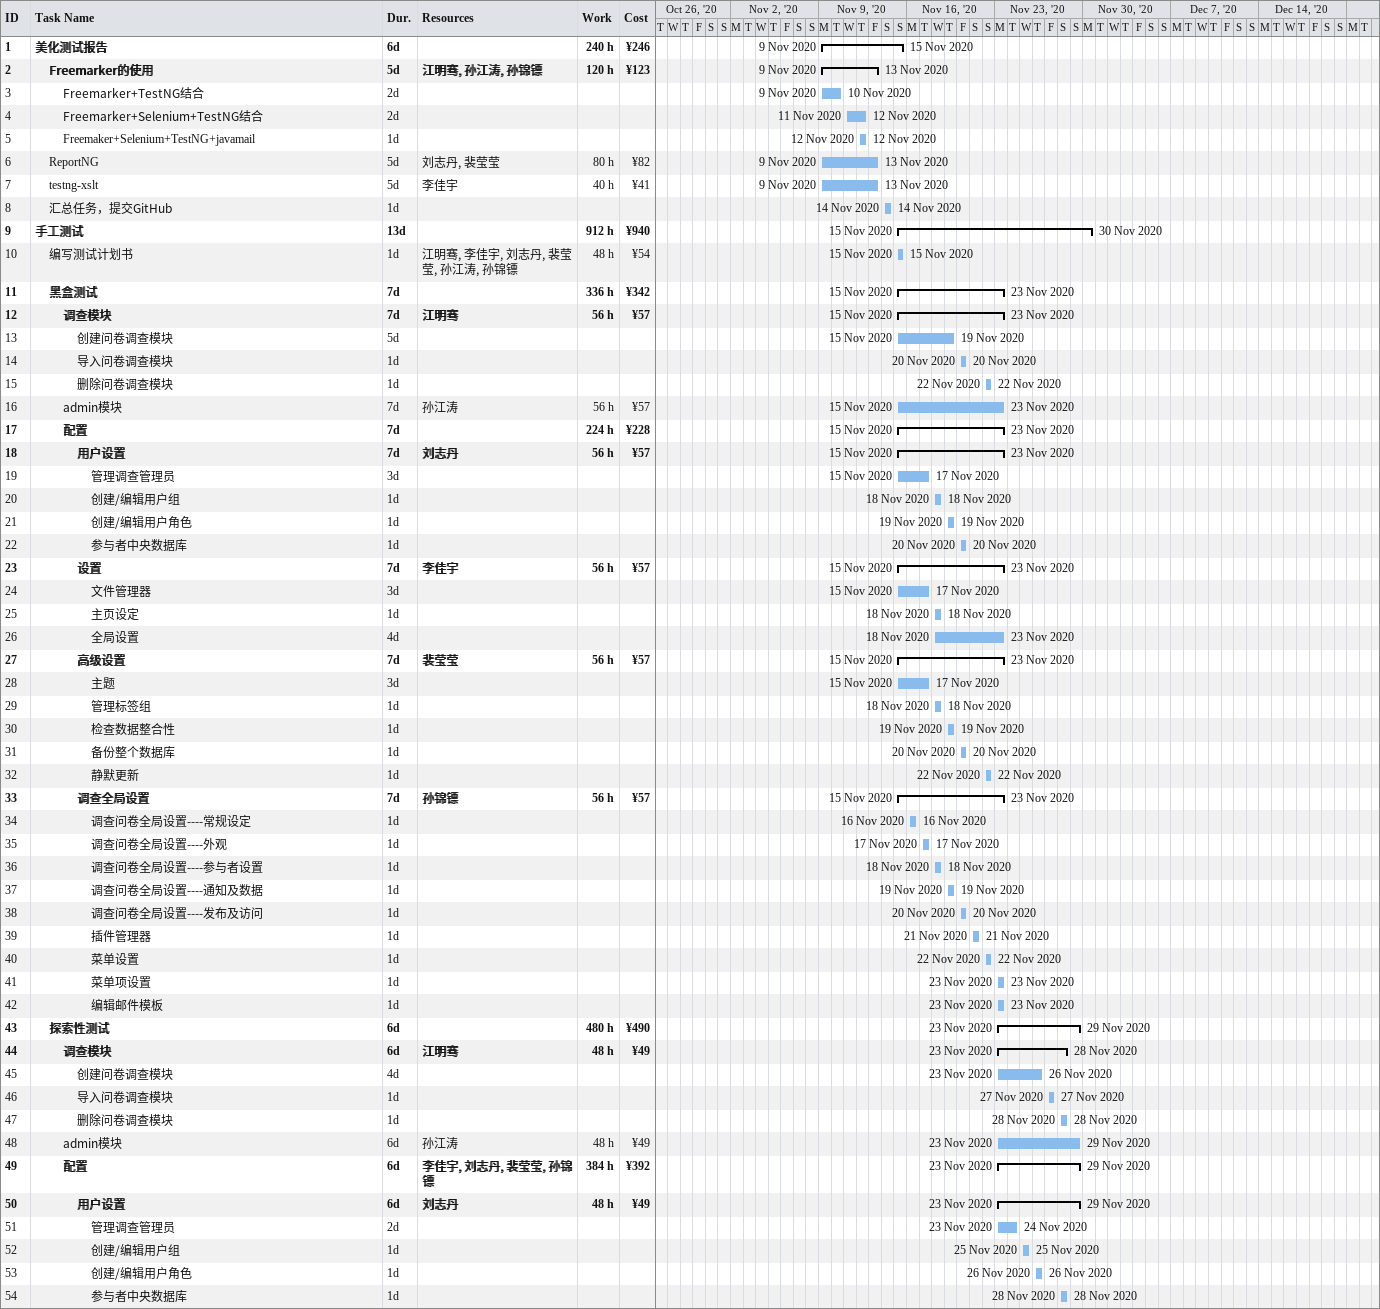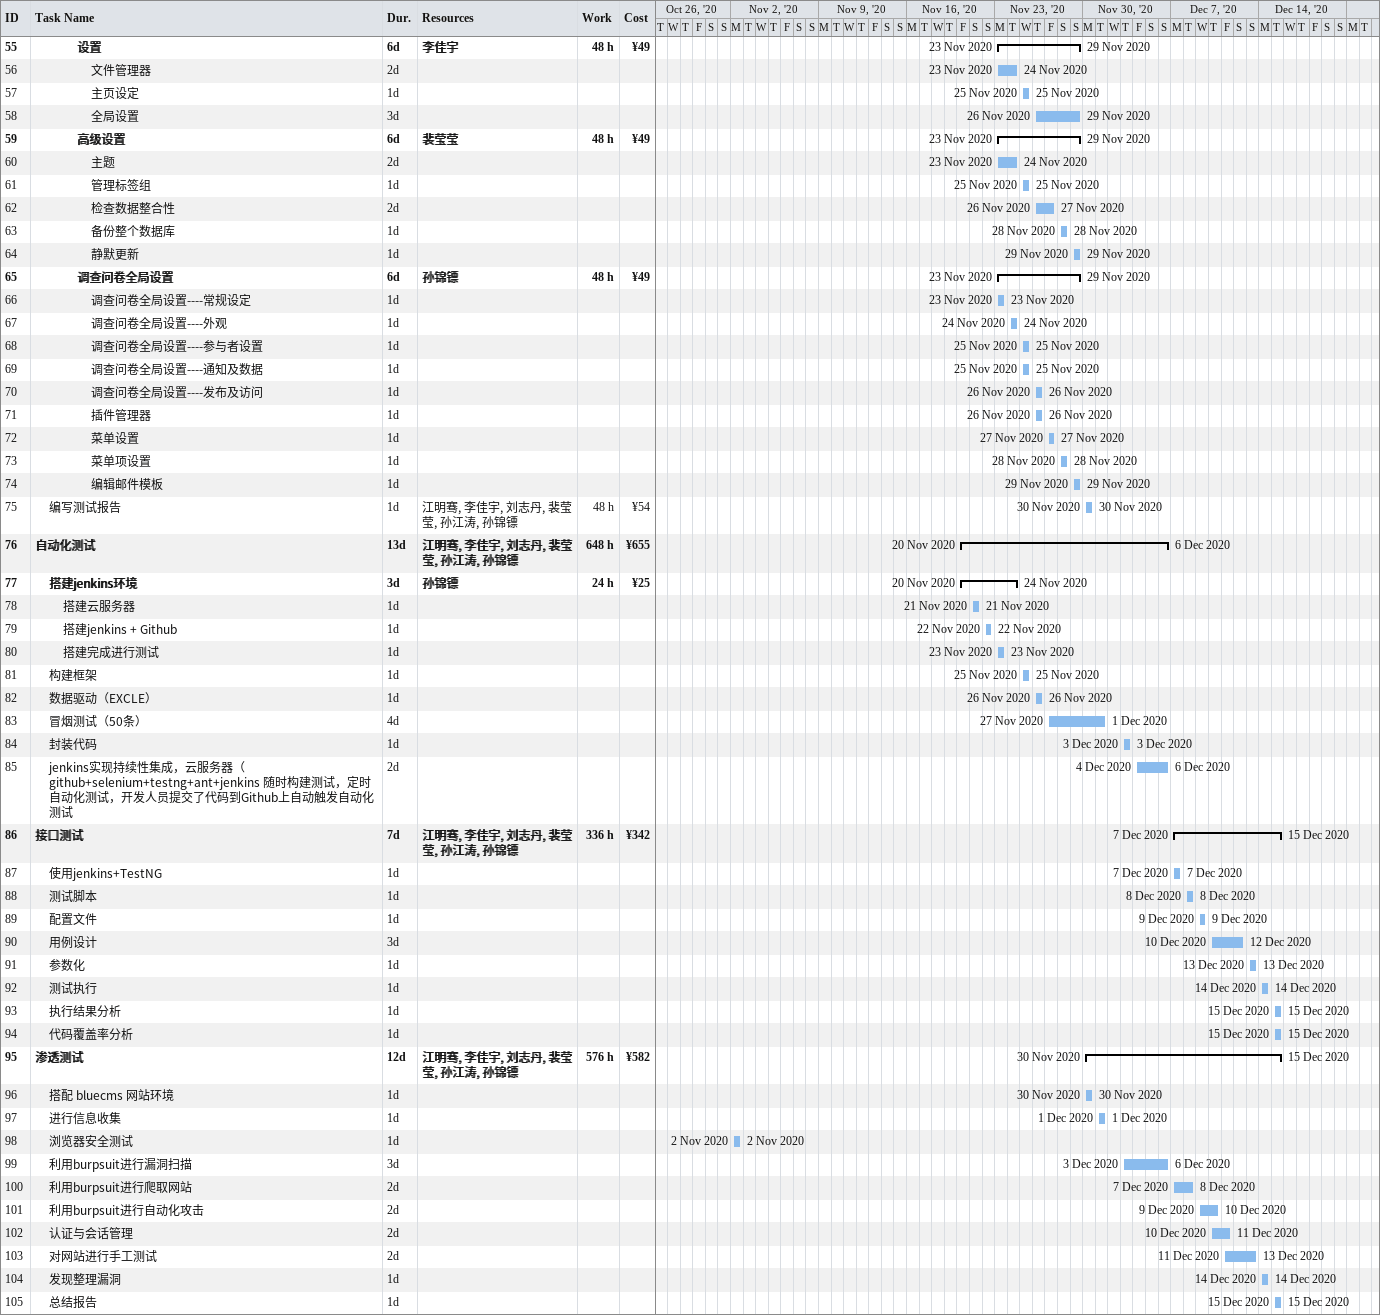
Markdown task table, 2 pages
| ID | Level | Task | Duration | Start | Finish | Resources | Work (h) | Cost (¥) |
|---|---|---|---|---|---|---|---|---|
| 1 | 1 | **美化测试报告** | 6d | 2020-11-09 | 2020-11-15 |  | 240 | 246 |
| 2 | 2 | **Freemarker的使用** | 5d | 2020-11-09 | 2020-11-13 | 江明骞, 孙江涛, 孙锦镖 | 120 | 123 |
| 3 | 3 | Freemarker+TestNG结合 | 2d | 2020-11-09 | 2020-11-10 |  |  |  |
| 4 | 3 | Freemarker+Selenium+TestNG结合 | 2d | 2020-11-11 | 2020-11-12 |  |  |  |
| 5 | 3 | Freemaker+Selenium+TestNG+javamail | 1d | 2020-11-12 | 2020-11-12 |  |  |  |
| 6 | 2 | ReportNG | 5d | 2020-11-09 | 2020-11-13 | 刘志丹, 裴莹莹 | 80 | 82 |
| 7 | 2 | testng-xslt | 5d | 2020-11-09 | 2020-11-13 | 李佳宇 | 40 | 41 |
| 8 | 2 | 汇总任务，提交GitHub | 1d | 2020-11-14 | 2020-11-14 |  |  |  |
| 9 | 1 | **手工测试** | 13d | 2020-11-15 | 2020-11-30 |  | 912 | 940 |
| 10 | 2 | 编写测试计划书 | 1d | 2020-11-15 | 2020-11-15 | 江明骞, 李佳宇, 刘志丹, 裴莹莹, 孙江涛, 孙锦镖 | 48 | 54 |
| 11 | 2 | **黑盒测试** | 7d | 2020-11-15 | 2020-11-23 |  | 336 | 342 |
| 12 | 3 | **调查模块** | 7d | 2020-11-15 | 2020-11-23 | 江明骞 | 56 | 57 |
| 13 | 4 | 创建问卷调查模块 | 5d | 2020-11-15 | 2020-11-19 |  |  |  |
| 14 | 4 | 导入问卷调查模块 | 1d | 2020-11-20 | 2020-11-20 |  |  |  |
| 15 | 4 | 删除问卷调查模块 | 1d | 2020-11-22 | 2020-11-22 |  |  |  |
| 16 | 3 | admin模块 | 7d | 2020-11-15 | 2020-11-23 | 孙江涛 | 56 | 57 |
| 17 | 3 | **配置** | 7d | 2020-11-15 | 2020-11-23 |  | 224 | 228 |
| 18 | 4 | **用户设置** | 7d | 2020-11-15 | 2020-11-23 | 刘志丹 | 56 | 57 |
| 19 | 5 | 管理调查管理员 | 3d | 2020-11-15 | 2020-11-17 |  |  |  |
| 20 | 5 | 创建/编辑用户组 | 1d | 2020-11-18 | 2020-11-18 |  |  |  |
| 21 | 5 | 创建/编辑用户角色 | 1d | 2020-11-19 | 2020-11-19 |  |  |  |
| 22 | 5 | 参与者中央数据库 | 1d | 2020-11-20 | 2020-11-20 |  |  |  |
| 23 | 4 | **设置** | 7d | 2020-11-15 | 2020-11-23 | 李佳宇 | 56 | 57 |
| 24 | 5 | 文件管理器 | 3d | 2020-11-15 | 2020-11-17 |  |  |  |
| 25 | 5 | 主页设定 | 1d | 2020-11-18 | 2020-11-18 |  |  |  |
| 26 | 5 | 全局设置 | 4d | 2020-11-18 | 2020-11-23 |  |  |  |
| 27 | 4 | **高级设置** | 7d | 2020-11-15 | 2020-11-23 | 裴莹莹 | 56 | 57 |
| 28 | 5 | 主题 | 3d | 2020-11-15 | 2020-11-17 |  |  |  |
| 29 | 5 | 管理标签组 | 1d | 2020-11-18 | 2020-11-18 |  |  |  |
| 30 | 5 | 检查数据整合性 | 1d | 2020-11-19 | 2020-11-19 |  |  |  |
| 31 | 5 | 备份整个数据库 | 1d | 2020-11-20 | 2020-11-20 |  |  |  |
| 32 | 5 | 静默更新 | 1d | 2020-11-22 | 2020-11-22 |  |  |  |
| 33 | 4 | **调查全局设置** | 7d | 2020-11-15 | 2020-11-23 | 孙锦镖 | 56 | 57 |
| 34 | 5 | 调查问卷全局设置----常规设定 | 1d | 2020-11-16 | 2020-11-16 |  |  |  |
| 35 | 5 | 调查问卷全局设置----外观 | 1d | 2020-11-17 | 2020-11-17 |  |  |  |
| 36 | 5 | 调查问卷全局设置----参与者设置 | 1d | 2020-11-18 | 2020-11-18 |  |  |  |
| 37 | 5 | 调查问卷全局设置----通知及数据 | 1d | 2020-11-19 | 2020-11-19 |  |  |  |
| 38 | 5 | 调查问卷全局设置----发布及访问 | 1d | 2020-11-20 | 2020-11-20 |  |  |  |
| 39 | 5 | 插件管理器 | 1d | 2020-11-21 | 2020-11-21 |  |  |  |
| 40 | 5 | 菜单设置 | 1d | 2020-11-22 | 2020-11-22 |  |  |  |
| 41 | 5 | 菜单项设置 | 1d | 2020-11-23 | 2020-11-23 |  |  |  |
| 42 | 5 | 编辑邮件模板 | 1d | 2020-11-23 | 2020-11-23 |  |  |  |
| 43 | 2 | **探索性测试** | 6d | 2020-11-23 | 2020-11-29 |  | 480 | 490 |
| 44 | 3 | **调查模块** | 6d | 2020-11-23 | 2020-11-28 | 江明骞 | 48 | 49 |
| 45 | 4 | 创建问卷调查模块 | 4d | 2020-11-23 | 2020-11-26 |  |  |  |
| 46 | 4 | 导入问卷调查模块 | 1d | 2020-11-27 | 2020-11-27 |  |  |  |
| 47 | 4 | 删除问卷调查模块 | 1d | 2020-11-28 | 2020-11-28 |  |  |  |
| 48 | 3 | admin模块 | 6d | 2020-11-23 | 2020-11-29 | 孙江涛 | 48 | 49 |
| 49 | 3 | **配置** | 6d | 2020-11-23 | 2020-11-29 | 李佳宇, 刘志丹, 裴莹莹, 孙锦镖 | 384 | 392 |
| 50 | 4 | **用户设置** | 6d | 2020-11-23 | 2020-11-29 | 刘志丹 | 48 | 49 |
| 51 | 5 | 管理调查管理员 | 2d | 2020-11-23 | 2020-11-24 |  |  |  |
| 52 | 5 | 创建/编辑用户组 | 1d | 2020-11-25 | 2020-11-25 |  |  |  |
| 53 | 5 | 创建/编辑用户角色 | 1d | 2020-11-26 | 2020-11-26 |  |  |  |
| 54 | 5 | 参与者中央数据库 | 1d | 2020-11-28 | 2020-11-28 |  |  |  |
| 55 | 4 | **设置** | 6d | 2020-11-23 | 2020-11-29 | 李佳宇 | 48 | 49 |
| 56 | 5 | 文件管理器 | 2d | 2020-11-23 | 2020-11-24 |  |  |  |
| 57 | 5 | 主页设定 | 1d | 2020-11-25 | 2020-11-25 |  |  |  |
| 58 | 5 | 全局设置 | 3d | 2020-11-26 | 2020-11-29 |  |  |  |
| 59 | 4 | **高级设置** | 6d | 2020-11-23 | 2020-11-29 | 裴莹莹 | 48 | 49 |
| 60 | 5 | 主题 | 2d | 2020-11-23 | 2020-11-24 |  |  |  |
| 61 | 5 | 管理标签组 | 1d | 2020-11-25 | 2020-11-25 |  |  |  |
| 62 | 5 | 检查数据整合性 | 2d | 2020-11-26 | 2020-11-27 |  |  |  |
| 63 | 5 | 备份整个数据库 | 1d | 2020-11-28 | 2020-11-28 |  |  |  |
| 64 | 5 | 静默更新 | 1d | 2020-11-29 | 2020-11-29 |  |  |  |
| 65 | 4 | **调查问卷全局设置** | 6d | 2020-11-23 | 2020-11-29 | 孙锦镖 | 48 | 49 |
| 66 | 5 | 调查问卷全局设置----常规设定 | 1d | 2020-11-23 | 2020-11-23 |  |  |  |
| 67 | 5 | 调查问卷全局设置----外观 | 1d | 2020-11-24 | 2020-11-24 |  |  |  |
| 68 | 5 | 调查问卷全局设置----参与者设置 | 1d | 2020-11-25 | 2020-11-25 |  |  |  |
| 69 | 5 | 调查问卷全局设置----通知及数据 | 1d | 2020-11-25 | 2020-11-25 |  |  |  |
| 70 | 5 | 调查问卷全局设置----发布及访问 | 1d | 2020-11-26 | 2020-11-26 |  |  |  |
| 71 | 5 | 插件管理器 | 1d | 2020-11-26 | 2020-11-26 |  |  |  |
| 72 | 5 | 菜单设置 | 1d | 2020-11-27 | 2020-11-27 |  |  |  |
| 73 | 5 | 菜单项设置 | 1d | 2020-11-28 | 2020-11-28 |  |  |  |
| 74 | 5 | 编辑邮件模板 | 1d | 2020-11-29 | 2020-11-29 |  |  |  |
| 75 | 2 | 编写测试报告 | 1d | 2020-11-30 | 2020-11-30 | 江明骞, 李佳宇, 刘志丹, 裴莹莹, 孙江涛, 孙锦镖 | 48 | 54 |
| 76 | 1 | **自动化测试** | 13d | 2020-11-20 | 2020-12-06 | 江明骞, 李佳宇, 刘志丹, 裴莹莹, 孙江涛, 孙锦镖 | 648 | 655 |
| 77 | 2 | **搭建jenkins环境** | 3d | 2020-11-20 | 2020-11-24 | 孙锦镖 | 24 | 25 |
| 78 | 3 | 搭建云服务器 | 1d | 2020-11-21 | 2020-11-21 |  |  |  |
| 79 | 3 | 搭建jenkins + Github | 1d | 2020-11-22 | 2020-11-22 |  |  |  |
| 80 | 3 | 搭建完成进行测试 | 1d | 2020-11-23 | 2020-11-23 |  |  |  |
| 81 | 2 | 构建框架 | 1d | 2020-11-25 | 2020-11-25 |  |  |  |
| 82 | 2 | 数据驱动（EXCLE） | 1d | 2020-11-26 | 2020-11-26 |  |  |  |
| 83 | 2 | 冒烟测试（50条） | 4d | 2020-11-27 | 2020-12-01 |  |  |  |
| 84 | 2 | 封装代码 | 1d | 2020-12-03 | 2020-12-03 |  |  |  |
| 85 | 2 | jenkins实现持续性集成，云服务器（github+selenium+testng+ant+jenkins 随时构建测试，定时自动化测试，开发人员提交了代码到Github上自动触发自动化测试 | 2d | 2020-12-04 | 2020-12-06 |  |  |  |
| 86 | 1 | **接口测试** | 7d | 2020-12-07 | 2020-12-15 | 江明骞, 李佳宇, 刘志丹, 裴莹莹, 孙江涛, 孙锦镖 | 336 | 342 |
| 87 | 2 | 使用jenkins+TestNG | 1d | 2020-12-07 | 2020-12-07 |  |  |  |
| 88 | 2 | 测试脚本 | 1d | 2020-12-08 | 2020-12-08 |  |  |  |
| 89 | 2 | 配置文件 | 1d | 2020-12-09 | 2020-12-09 |  |  |  |
| 90 | 2 | 用例设计 | 3d | 2020-12-10 | 2020-12-12 |  |  |  |
| 91 | 2 | 参数化 | 1d | 2020-12-13 | 2020-12-13 |  |  |  |
| 92 | 2 | 测试执行 | 1d | 2020-12-14 | 2020-12-14 |  |  |  |
| 93 | 2 | 执行结果分析 | 1d | 2020-12-15 | 2020-12-15 |  |  |  |
| 94 | 2 | 代码覆盖率分析 | 1d | 2020-12-15 | 2020-12-15 |  |  |  |
| 95 | 1 | **渗透测试** | 12d | 2020-11-30 | 2020-12-15 | 江明骞, 李佳宇, 刘志丹, 裴莹莹, 孙江涛, 孙锦镖 | 576 | 582 |
| 96 | 2 | 搭配 bluecms 网站环境 | 1d | 2020-11-30 | 2020-11-30 |  |  |  |
| 97 | 2 | 进行信息收集 | 1d | 2020-12-01 | 2020-12-01 |  |  |  |
| 98 | 2 | 浏览器安全测试 | 1d | 2020-11-02 | 2020-11-02 |  |  |  |
| 99 | 2 | 利用burpsuit进行漏洞扫描 | 3d | 2020-12-03 | 2020-12-06 |  |  |  |
| 100 | 2 | 利用burpsuit进行爬取网站 | 2d | 2020-12-07 | 2020-12-08 |  |  |  |
| 101 | 2 | 利用burpsuit进行自动化攻击 | 2d | 2020-12-09 | 2020-12-10 |  |  |  |
| 102 | 2 | 认证与会话管理 | 2d | 2020-12-10 | 2020-12-11 |  |  |  |
| 103 | 2 | 对网站进行手工测试 | 2d | 2020-12-11 | 2020-12-13 |  |  |  |
| 104 | 2 | 发现整理漏洞 | 1d | 2020-12-14 | 2020-12-14 |  |  |  |
| 105 | 2 | 总结报告 | 1d | 2020-12-15 | 2020-12-15 |  |  |  |
